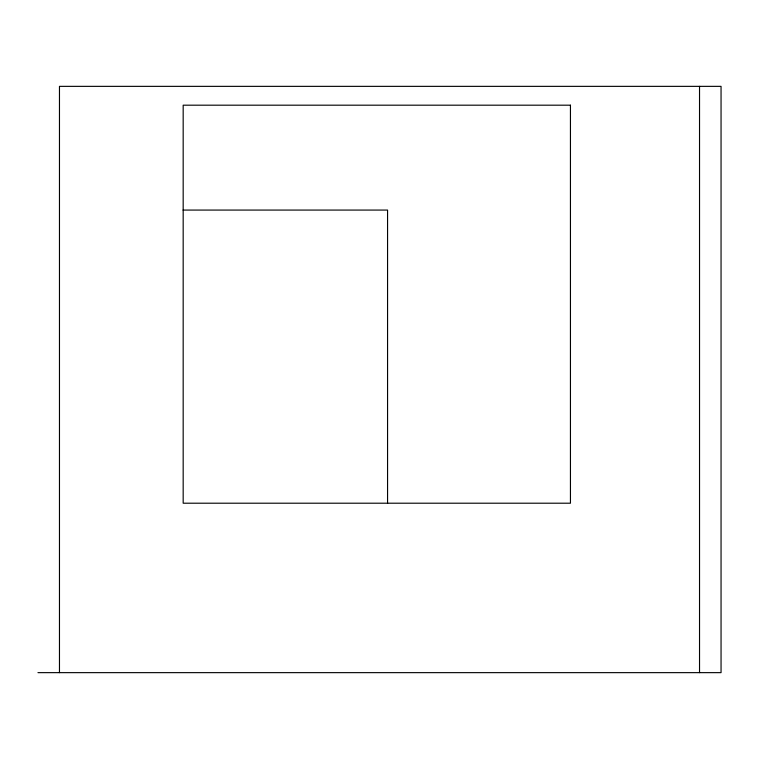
<?xml version="1.0" encoding="UTF-8"?>
<svg xmlns="http://www.w3.org/2000/svg" width="759" height="759" viewBox="0 0 759 759"><rect width="100%" height="100%" fill="white"/><g stroke="black" fill="none" stroke-linecap="round" stroke-linejoin="round"><path stroke-width="1.14" d="M183.061 210.072L387.564 210.072L387.564 503.464M37.95 672.645L721.05 672.645L721.05 86.355L59.468 86.355L59.468 672.645M699.532 86.355L699.532 672.645M570.445 105.188L183.175 105.188L183.175 503.208L570.445 503.208L570.445 105.188"/></g></svg>
